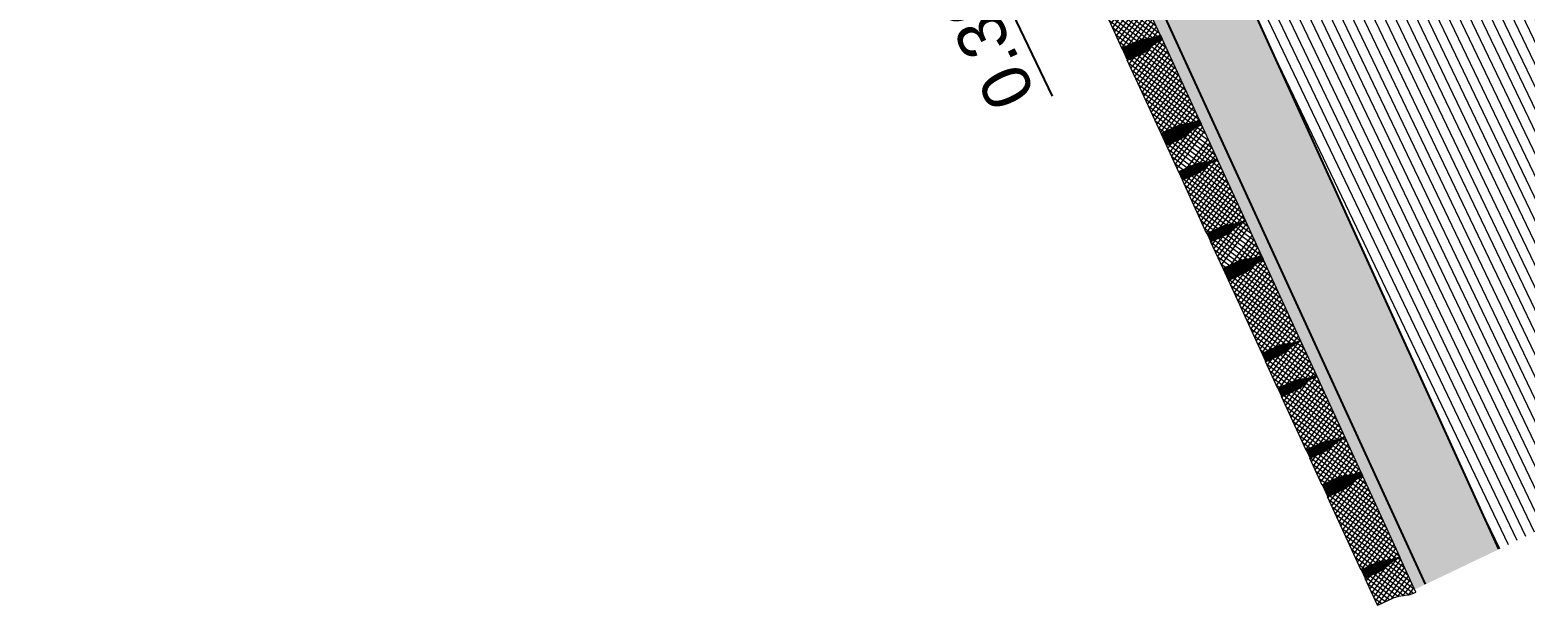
# Model space of a CAD drawing. Header units: metres. Extents: x 679304 to 680626, y 2747329 to 2750056.
# Drawn here: x 679445.209 to 679448.906, y 2747412.978 to 2747414.4 of the extents above; entities that cross this region are included whole.
import ezdxf

# ---------------------------------------------------------------- set-up
doc = ezdxf.new("R2010")
doc.units = ezdxf.units.M
doc.layers.add('-aux', color=50, linetype='Continuous', plot=False)
doc.layers.add('00_Aux', color=5, linetype='Continuous', plot=False)
doc.layers.add('01-TX-Dimensions_1-50', color=157, linetype='Continuous')
doc.layers.add('COTAUX', color=7, linetype='Continuous')
for name, color, linetype, lineweight in [('1-CM', 7, 'Continuous', 0), ('3-TR Formigó', 252, 'Continuous', 0), ('3-TR terra compactada', 45, 'Continuous', 0)]:
    doc.layers.add(name, color=color, linetype=linetype, lineweight=lineweight)
doc.layers.add('3-TR tot_u', color=8, linetype='Continuous', lineweight=5, true_color=0x787878)
doc.layers.add('EIT_3 TR sorra', color=9, linetype='Continuous', true_color=0xd8ceb0)
doc.styles.get("Standard").update_dxf_attribs({"font": 'arial.ttf'})
doc.dimstyles.new('E50', dxfattribs={"dimscale": 0.03, "dimtxt": 4, "dimasz": 0.5, "dimexe": 0.1, "dimexo": 15, "dimgap": 1, "dimtad": 1, "dimzin": 0, "dimdsep": 46, "dimtxsty": 'Standard', "dimblk1": 'LINCOT200', "dimblk2": 'LINCOT200', "dimsah": 1, "dimcen": 0.1, "dimdle": 0.1, "dimclrt": 256, "dimadec": 0, "dimazin": 0, "dimtfac": 0.0153846153846154, "dimtofl": 0, "dimtmove": 0, "dimatfit": 3, "dimldrblk": 'LINCOT200', "dimfxl": 1, "dimtolj": 1, "dimtzin": 0, "dimarcsym": 0})
pattern_1 = [(28.36651767414167, (0.9934205608442425, 2.975720793241634), (-0.0045254235276715, 0.0083812986401391), []), (118.3665176741417, (0.9934205608442425, 2.975720793241634), (-0.0083812986401391, -0.0045254235276715), [])]
pattern_2 = [(43.53433976176403, (-26.94748565275222, -66.37466058321297), (0.0019792498297884, 0.0065885012002264), [0.0085328125, -0.0017065625, 0, -0.0017065625])]
pattern_3 = [(43.53433976176403, (-27.53606208087877, -66.36509394203313), (0.0019792498297884, 0.0065885012002264), [0.0085328125, -0.0017065625, 0, -0.0017065625])]

# ---------------------------------------------------------------- blocks, each defined once
blk = doc.blocks.new('View P1')
at = {"layer": '3-TR Formigó'}
h = blk.add_hatch(dxfattribs=at)
h.set_pattern_fill('ANSI37', color=256, scale=0.003, angle=-16.63348232585829, style=0)
h.set_pattern_definition([(28.36651767414167, (-0.7723902226425708, 3.00374402408488), (-0.0045254235276715, 0.0083812986401391), []), (118.3665176741417, (-0.7723902226425708, 3.00374402408488), (-0.0083812986401391, -0.0045254235276715), [])])
edge = h.paths.add_edge_path()
edge.add_line((0.0882851174101234, 3.42730268347077), (0.0884135952219367, 3.435497458325698))
edge.add_arc((0.0400019884109497, 3.43625645362772), 0.0484175560971188, 359.1017922639141, 375.100811390303)
edge.add_line((0.0867476346902549, 3.448870107298716), (0.0811268407851458, 3.469700513174757))
edge.add_arc((0.1362981679849327, 3.484587717335671), 0.0571445902447383, 179.1017916799164, 195.1008108061989, ccw=False)
edge.add_line((0.0791605999693275, 3.485483518568798), (0.0798052800819278, 3.526603739475831))
edge.add_line((0.0798052796162665, 3.526603739475831), (0.0790081704035401, 3.526616237359121))
edge.add_line((0.0790081704035401, 3.526616237824782), (0.0790214040316641, 3.527460210723802))
edge.add_line((0.0790214044973254, 3.527460210723802), (0.0057326145470142, 3.528609227156266))
edge.add_line((0.005732614081353, 3.528609227156266), (0.0057193855755031, 3.527765252627432))
edge.add_line((0.0057193855755031, 3.527765252860262), (0.0049222772940993, 3.527777753770351))
edge.add_line((0.0049222772940993, 3.52777775353752), (0.004277597181499, 3.486657529603689))
edge.add_arc((-0.0528599703684449, 3.487553330836817), 0.0571445902741156, 343.1027731326674, 359.10179225894984, ccw=False)
edge.add_line((0.0018175528384745, 3.470943919150158), (-0.0044534727931023, 3.450299949618056))
edge.add_arc((0.0418737870641053, 3.436227108584716), 0.0484175561068821, 163.1027808526126, 179.1017999790015)
edge.add_line((-0.0065378211438656, 3.43698609736748), (-0.0066662980243564, 3.428791326237842))
edge.add_line((-0.0066662980243564, 3.428791326237842), (0.0882851169444621, 3.42730268347077))
h = blk.add_hatch(dxfattribs=at)
h.set_pattern_fill('ANSI37', color=256, scale=0.003, angle=-16.63348232585829, style=0)
h.set_pattern_definition(pattern_1)
edge = h.paths.add_edge_path()
edge.add_line((0.0882851202040911, 3.427302686264738), (0.0884135952219367, 3.435497457627207))
edge.add_arc((0.1368252043612301, 3.434738465817645), 0.048417558277355, 163.1027772467987, 179.1017963731876, ccw=False)
edge.add_line((0.0904979459010065, 3.448811310110613), (0.0967689738608897, 3.469455277314409))
edge.add_arc((0.0420914446003735, 3.486064681084826), 0.0571445914596358, 343.1027818083486, 359.1018009346309)
edge.add_line((0.0992290144786239, 3.485168888932093), (0.0998736950568855, 3.526289109839126))
edge.add_line((0.0998736969195307, 3.526289109373465), (0.1006708047352731, 3.526276612887158))
edge.add_line((0.100670802872628, 3.526276612887158), (0.1006840346381068, 3.52712058648467))
edge.add_line((0.1006840346381068, 3.527120586717501), (0.3002309612929821, 3.523992103058844))
edge.add_line((0.3002309612929821, 3.523992103058844), (0.300217729061842, 3.523148128762841))
edge.add_line((0.300217729061842, 3.523148128995671), (0.3010148359462619, 3.523135635303333))
edge.add_line((0.3010148359462619, 3.523135634837672), (0.3003701576963067, 3.482015411136671))
edge.add_arc((0.3575077233836055, 3.481119606876745), 0.0571445873407398, 179.101788661747, 195.1008077880294)
edge.add_line((0.302336398512125, 3.466232406208291), (0.3079571914859116, 3.445401995675638))
edge.add_arc((0.2612115475349128, 3.432788341073319), 0.0484175538136112, -0.8982054042938898, 15.100813722095097, ccw=False)
edge.add_line((0.3096231515519321, 3.432029347633942), (0.3094946746714413, 3.423834576737135))
edge.add_line((0.3094946746714413, 3.423834576504305), (0.0882851202040911, 3.427302686264738))
h = blk.add_hatch(dxfattribs=at)
h.set_pattern_fill('ANSI37', color=256, scale=0.003, angle=-16.63348232585829, style=0)
h.set_pattern_definition(pattern_1)
edge = h.paths.add_edge_path()
edge.add_line((0.3194934464991093, 3.423677827464416), (0.3196219243109226, 3.431872599525377))
edge.add_arc((0.3680335353128612, 3.431113604223355), 0.0484175604478279, 163.1027736409855, 179.1017927673745, ccw=False)
edge.add_line((0.3217062726616859, 3.445186451775953), (0.3279772978276014, 3.465830418746918))
edge.add_arc((0.2732997750863433, 3.482439826708287), 0.0571445881036426, 343.1027761878064, 359.1017953140889)
edge.add_line((0.3304373421706259, 3.481544029200449), (0.3310820232145488, 3.522664250573143))
edge.add_line((0.3310820236802101, 3.522664251038804), (0.3318791314959526, 3.522651755716651))
edge.add_line((0.33187913056463, 3.522651755018159), (0.3318923618644476, 3.523495726753026))
edge.add_line((0.3318923613987863, 3.523495726753026), (0.4051811485551298, 3.522346709156408))
edge.add_line((0.4051811485551298, 3.522346709156408), (0.4051679177209735, 3.521502736024558))
edge.add_line((0.4051679177209735, 3.521502736257389), (0.4059650246053934, 3.52149024256505))
edge.add_line((0.4059650246053934, 3.521490242099389), (0.4053203440271318, 3.480370019329711))
edge.add_arc((0.4624579162336886, 3.479474221123382), 0.0571445931487369, 179.1017946980854, 195.1008138243679)
edge.add_line((0.4072865867055953, 3.464587013470008), (0.4129073796793819, 3.443756602937355))
edge.add_arc((0.3661617347970605, 3.431142951129004), 0.0484175533999505, -0.8982093336089747, 15.100809792780012, ccw=False)
edge.add_line((0.4145733388140798, 3.430383954197168), (0.414444861933589, 3.422189183533191))
edge.add_line((0.414444861933589, 3.422189183300361), (0.3194934446364641, 3.423677826533094))
h = blk.add_hatch(dxfattribs=at)
h.set_pattern_fill('ANSI37', color=256, scale=0.003, angle=-16.63348232585829, style=0)
h.set_pattern_definition(pattern_1)
edge = h.paths.add_edge_path()
edge.add_line((0.4144448614679277, 3.422189192147925), (0.4145733402110637, 3.430383963510394))
edge.add_arc((0.4629849493503571, 3.429624973097816), 0.0484175580185813, 163.1027792028178, 179.1017983292067, ccw=False)
edge.add_line((0.4166576890274883, 3.443697816226631), (0.422928714659065, 3.464341782964766))
edge.add_arc((0.3682511877268553, 3.480951189761981), 0.0571445919771829, 343.1027784937511, 359.1017976200336)
edge.add_line((0.425388758070767, 3.480055393883958), (0.4260334395803512, 3.52117561479099))
edge.add_line((0.4260334391146899, 3.521175615023821), (0.4268305464647711, 3.521163118304684))
edge.add_line((0.4268305464647711, 3.521163118304684), (0.4268437772989273, 3.522007090505212))
edge.add_line((0.4268437772989273, 3.522007090272381), (0.5726517303846776, 3.519721124321222))
edge.add_line((0.5726517303846776, 3.519721124554052), (0.5726384976878763, 3.518877149093896))
edge.add_line((0.5726384976878763, 3.518877149326726), (0.5734356064349413, 3.518864657962694))
edge.add_line((0.5734356069006026, 3.518864658428356), (0.5727909258566797, 3.477744434261694))
edge.add_arc((0.6299284929409624, 3.476848632330074), 0.0571445894146256, 179.1017917836051, 195.1008109098875)
edge.add_line((0.574757169932127, 3.461961428401991), (0.5803779629059136, 3.441131017403677))
edge.add_arc((0.5336323147639633, 3.42851736373268), 0.0484175544368935, -0.8982074913295719, 15.100811635059301, ccw=False)
edge.add_line((0.5820439197123051, 3.427758368430659), (0.5819154432974756, 3.419563599396497))
edge.add_line((0.5819154432974756, 3.419563599629327), (0.4144448614679277, 3.422189192380756))
h = blk.add_hatch(dxfattribs=at)
h.set_pattern_fill('ANSI37', color=256, scale=0.003, angle=-16.63348232585829, style=0)
h.set_pattern_definition(pattern_1)
edge = h.paths.add_edge_path()
edge.add_line((0.5819154432974756, 3.419563599629327), (0.5820439187809825, 3.427758370293304))
edge.add_arc((0.6304555335082114, 3.426999375456944), 0.0484175637536792, 163.1027742534346, 179.1017933798235, ccw=False)
edge.add_line((0.584128268994391, 3.441072223940864), (0.5903992955572904, 3.461716191610321))
edge.add_arc((0.5357217751443386, 3.478325599571689), 0.057144586450717, 343.1027759283481, 359.1017950546306)
edge.add_line((0.5928593389689923, 3.47742980136536), (0.5935040204785765, 3.51855002134107))
edge.add_line((0.5935040204785765, 3.51855002134107), (0.5943011264316738, 3.518537526484578))
edge.add_line((0.5943011273629965, 3.518537526717409), (0.5943143586628139, 3.519381498219445))
edge.add_line((0.5943143577314914, 3.519381497986614), (0.6676031458191574, 3.518232482019811))
edge.add_line((0.6676031458191574, 3.518232482252642), (0.6675899149850011, 3.517388506792485))
edge.add_line((0.6675899149850011, 3.517388506559655), (0.6683870223350823, 3.517376014962792))
edge.add_line((0.6683870223350823, 3.517376014962792), (0.6677423408254981, 3.476255790330469))
edge.add_arc((0.7248799069784582, 3.475359989097341), 0.0571445877544003, 179.1017919909826, 195.1008111172651)
edge.add_line((0.6697085821069777, 3.460472785169258), (0.6753293760120869, 3.439642374636605))
edge.add_arc((0.628583733458072, 3.4270287216641), 0.0484175519465555, -0.8982071241949825, 15.10081200219389, ccw=False)
edge.add_line((0.6769953360781074, 3.426269727293401), (0.676866858266294, 3.418074956163763))
edge.add_line((0.676866858266294, 3.418074955698102), (0.5819154432974756, 3.419563599396497))
h = blk.add_hatch(dxfattribs=at)
h.set_pattern_fill('ANSI37', color=256, scale=0.003, angle=-16.63348232585829, style=0)
h.set_pattern_definition(pattern_1)
edge = h.paths.add_edge_path()
edge.add_line((0.676861551590264, 3.417736045317724), (0.6769900270737708, 3.425930816913023))
edge.add_arc((0.7254016352817417, 3.425171823473647), 0.0484175585361287, 163.1027752907801, 179.101794417169, ccw=False)
edge.add_line((0.6790743754245341, 3.43924466962926), (0.6853454024530948, 3.459888636367395))
edge.add_arc((0.6306678745895625, 3.476498041301965), 0.0571445917184092, 343.10278015105, 359.1017992773324)
edge.add_line((0.6878054444678128, 3.475602247519418), (0.6884501245804131, 3.516722468426451))
edge.add_line((0.6884501245804131, 3.516722467960789), (0.6892472323961556, 3.516709971707314))
edge.add_line((0.6892472323961556, 3.516709971940144), (0.6892604641616344, 3.517553945071995))
edge.add_line((0.6892604655586183, 3.517553945304825), (0.8888073917478322, 3.51442546211183))
edge.add_line((0.8888073903508484, 3.514425461879), (0.8887941585853695, 3.513581487350165))
edge.add_line((0.8887941585853695, 3.513581487582996), (0.8895912659354507, 3.513568993657827))
edge.add_line((0.8895912659354507, 3.513568993424996), (0.888946586754173, 3.472448770888149))
edge.add_arc((0.9460841566324234, 3.47155296918936), 0.0571445910748509, 179.1017915762276, 195.1008107025101)
edge.add_line((0.8909128289669752, 3.456665765261277), (0.896533622406423, 3.435835355194285))
edge.add_arc((0.849787977989763, 3.42322170571424), 0.0484175531931203, -0.8982112982658919, 15.100807828122981, ccw=False)
edge.add_line((0.8981995806097984, 3.422462706686928), (0.8980711041949689, 3.414267936022952))
edge.add_line((0.8980711041949689, 3.414267935790121), (0.6768615497276187, 3.417736045084893))
h = blk.add_hatch(dxfattribs=at)
h.set_pattern_fill('ANSI37', color=256, scale=0.003, angle=-16.63348232585829, style=0)
h.set_pattern_definition(pattern_1)
edge = h.paths.add_edge_path()
edge.add_line((0.9080698750913143, 3.414111185120418), (0.908198351971805, 3.42230595764704))
edge.add_arc((0.9566099643707275, 3.421546961413696), 0.0484175615330646, 163.1027718380789, 179.1017909644678, ccw=False)
edge.add_line((0.9102827035821974, 3.4356198112946), (0.9165537292137742, 3.456263777799904))
edge.add_arc((0.8618762050755321, 3.472873184131458), 0.0571445878448689, 343.1027778451054, 359.101796971388)
edge.add_line((0.9190137712284921, 3.471977387787774), (0.919658452272415, 3.513097609626129))
edge.add_line((0.9196584532037377, 3.513097609858959), (0.9204555600881577, 3.513085114769637))
edge.add_line((0.920455559156835, 3.513085114536806), (0.9204687909223139, 3.51392908510752))
edge.add_line((0.9204687909223139, 3.51392908510752), (0.9937575785443186, 3.512780068442225))
edge.add_line((0.9937575785443186, 3.512780068209394), (0.9937443463131785, 3.511936095077544))
edge.add_line((0.9937443463131785, 3.511936095776036), (0.9945414545945823, 3.511923602083697))
edge.add_line((0.9945414559915661, 3.511923601618036), (0.9938967758789659, 3.470803378848358))
edge.add_arc((1.051034345291554, 3.469907576916739), 0.0571445927350762, 179.1017913688501, 195.1008104951326)
edge.add_line((0.995863016694784, 3.455020372522994), (1.001483810134232, 3.434189961990341))
edge.add_arc((0.9547381647862493, 3.421576309716328), 0.0484175550601758, -0.8982095783651971, 15.100809548023676, ccw=False)
edge.add_line((1.003149770200252, 3.420817312551662), (1.003021292388439, 3.412622542353346))
edge.add_line((1.003021291457116, 3.412622543284669), (0.9080698755569756, 3.41411118581891))
h = blk.add_hatch(dxfattribs=at)
h.set_pattern_fill('ANSI37', color=256, scale=0.003, angle=-16.63348232585829, style=0)
h.set_pattern_definition(pattern_1)
edge = h.paths.add_edge_path()
edge.add_line((1.003021293785423, 3.412622551666572), (1.003149771597236, 3.42081732279621))
edge.add_arc((1.051561378408223, 3.420058328891173), 0.0484175585361287, 163.1027752907801, 179.101794417169, ccw=False)
edge.add_line((1.005234120413661, 3.434131175046786), (1.011505145579576, 3.454775142483413))
edge.add_arc((0.956827619113028, 3.471384548814967), 0.0571445911507201, 343.102778364022, 359.1017974903044)
edge.add_line((1.013965187128633, 3.470488753169775), (1.014609868638217, 3.511608974076807))
edge.add_line((1.014609868638217, 3.511608974076807), (1.015406975988298, 3.511596477590501))
edge.add_line((1.015406975988298, 3.511596477590501), (1.015420207288116, 3.512440449558198))
edge.add_line((1.015420208219438, 3.512440449791029), (1.161228161305189, 3.510154483141377))
edge.add_line((1.161228162236511, 3.510154483141377), (1.161214929074048, 3.509310508845373))
edge.add_line((1.161214927211403, 3.509310508612543), (1.162012035492807, 3.509298016317188))
edge.add_line((1.162012037355452, 3.509298016084358), (1.161367356777191, 3.468177791917696))
edge.add_arc((1.218504920601844, 3.46728199115023), 0.0571445877544003, 179.1017919909826, 195.1008111172651)
edge.add_line((1.163333596196025, 3.452394787222146), (1.168954389169812, 3.431564376689493))
edge.add_arc((1.122208742424845, 3.418950721388682), 0.0484175571340617, -0.8982058938066757, 15.100813232582311, ccw=False)
edge.add_line((1.170620351098477, 3.418191727483645), (1.170491874217987, 3.409996958216652))
edge.add_line((1.170491876080632, 3.409996958216652), (1.003021294716745, 3.412622551200911))
h = blk.add_hatch(dxfattribs=at)
h.set_pattern_fill('ANSI37', color=256, scale=0.003, angle=-16.63348232585829, style=0)
h.set_pattern_definition(pattern_1)
edge = h.paths.add_edge_path()
edge.add_line((1.170491876080632, 3.409996958216652), (1.170620351564139, 3.41819172934629))
edge.add_arc((1.2190319634974, 3.417432729853317), 0.0484175645300006, 163.1027683853786, 179.1017875117675, ccw=False)
edge.add_line((1.172704700846225, 3.431505583925172), (1.178975726943463, 3.452149551128968))
edge.add_arc((1.124298203736543, 3.468758954899385), 0.0571445867596325, 343.1027793726753, 359.1017984989577)
edge.add_line((1.181435768492519, 3.467863160418346), (1.182080450467765, 3.508983380626887))
edge.add_line((1.182080450467765, 3.508983380394056), (1.182877556886523, 3.508970885071903))
edge.add_line((1.182877556886523, 3.508970884839072), (1.182890787255018, 3.509814856806769))
edge.add_line((1.182890787255018, 3.5098148570396), (1.256179575808346, 3.508665840607136))
edge.add_line((1.256179578602313, 3.508665840839967), (1.256166346836835, 3.507821866078302))
edge.add_line((1.256166345439851, 3.50782186561264), (1.256963453721255, 3.507809373317286))
edge.add_line((1.256963453721255, 3.507809373782947), (1.25631877221167, 3.466689149383455))
edge.add_arc((1.313456336967647, 3.465793350012972), 0.0571445871311181, 179.1017937592894, 195.1008128855719)
edge.add_line((1.25828501349315, 3.450906144455075), (1.263905805535614, 3.43007573345676))
edge.add_arc((1.217160164844244, 3.417462073964998), 0.0484175511136521, -0.8981990208087041, 15.100820105580226, ccw=False)
edge.add_line((1.26557176746428, 3.416703085647895), (1.265443289186805, 3.408508314983919))
edge.add_line((1.26544329104945, 3.408508314983919), (1.17049187561497, 3.40999695775099))
h = blk.add_hatch(dxfattribs=at)
h.set_pattern_fill('ANSI37', color=256, scale=0.003, angle=-16.63348232585829, style=0)
h.set_pattern_definition(pattern_1)
edge = h.paths.add_edge_path()
edge.add_line((1.275442061014473, 3.408351554768159), (1.275570536963641, 3.416546327061951))
edge.add_arc((1.323982142377644, 3.415787331061437), 0.0484175546625884, 163.1027725691996, 179.1017916955885, ccw=False)
edge.add_line((1.277654887642711, 3.429860178614035), (1.283925913274288, 3.450504146050661))
edge.add_arc((1.229248386342078, 3.467113557970151), 0.057144592753504, 343.102773521855, 359.1017926481374)
edge.add_line((1.286385957151651, 3.466217757435515), (1.287030637264251, 3.507337978342548))
edge.add_line((1.287030637729912, 3.507337977876886), (1.287827745079994, 3.507325480924919))
edge.add_line((1.287827744614332, 3.507325481157749), (1.287840975448489, 3.508169453591108))
edge.add_line((1.287840978708118, 3.508169453823938), (1.487387906294316, 3.505040970863774))
edge.add_line((1.487387903034687, 3.505040970863774), (1.487374670803546, 3.504196997499093))
edge.add_line((1.487374670803546, 3.504196997033432), (1.488171778619289, 3.504184503341093))
edge.add_line((1.488171779550611, 3.504184503806754), (1.487527098506689, 3.463064280571416))
edge.add_arc((1.544664667919278, 3.462168480502441), 0.057144592111794, 179.1017931371568, 195.1008122634392)
edge.add_line((1.489493341650813, 3.447281274246051), (1.495114134158939, 3.426450863480567))
edge.add_arc((1.448368487879633, 3.413837208645418), 0.0484175538136113, -0.8982054042938898, 15.100813722095097, ccw=False)
edge.add_line((1.496780094224959, 3.413078215206041), (1.49665161781013, 3.404883445007726))
edge.add_line((1.496651615947484, 3.404883445007726), (1.275442061014473, 3.40835155500099))
h = blk.add_hatch(dxfattribs=at)
h.set_pattern_fill('ANSI37', color=256, scale=0.003, angle=-16.63348232585829, style=0)
h.set_pattern_definition(pattern_1)
edge = h.paths.add_edge_path()
edge.add_line((1.654194297268986, 3.402413498144596), (1.654322773683816, 3.410608270671218))
edge.add_arc((1.605911173392087, 3.411367262946441), 0.048417550699991, 359.1017970498766, 375.1008161762655)
edge.add_line((1.652656812686473, 3.423980918480083), (1.647036019712686, 3.444811326218768))
edge.add_arc((1.702207350637763, 3.459698529215529), 0.0571445925282459, 179.1017897042323, 195.1008088305147, ccw=False)
edge.add_line((1.645069778896868, 3.460594332078471), (1.645714460406452, 3.501714552054181))
edge.add_line((1.645714461803436, 3.501714552985504), (1.644917352590709, 3.501727050868794))
edge.add_line((1.644917351659387, 3.501727050170302), (1.644930583424866, 3.502571023534983))
edge.add_line((1.644930583424866, 3.502571023767814), (1.519120172131806, 3.504543472779914))
edge.add_line((1.519120171666145, 3.504543472547084), (1.519106941763311, 3.503699497785419))
edge.add_line((1.519106943160295, 3.503699498018249), (1.518309834878891, 3.50371199962683))
edge.add_line((1.518309835810214, 3.50371199962683), (1.517665156628936, 3.46259177592583))
edge.add_arc((1.460527590010315, 3.463487579254433), 0.0571445880535011, 343.1027710861808, 359.1017902124632, ccw=False)
edge.add_line((1.515205109957605, 3.446878165705129), (1.508934084326028, 3.426234195707365))
edge.add_arc((1.555261341389268, 3.412161348154768), 0.0484175571419767, 163.1027730285364, 179.1017921549254)
edge.add_line((1.506849735509604, 3.412920344155281), (1.506721258629113, 3.404725572559982))
edge.add_line((1.506721259560436, 3.40472557186149), (1.654194300062954, 3.402413497911766))
at = {"layer": '3-TR terra compactada'}
h = blk.add_hatch(dxfattribs=at)
h.set_pattern_fill('LINE', color=256, scale=0.0075, angle=-115.5575462493455, style=0)
h.set_pattern_definition([(3.663787885e-05, (-26.97329562623054, -17.13623808929696), (-1.52269416e-08, 0.0238124999999951), [])])
h.paths.add_polyline_path([(34.41064929263666, 6.984919e-10), (34.41064929263666, 7.090219076024368), (29.92329468252137, 7.011460061883553), (29.92329468298704, 6.260207292158156), (27.12664042413235, 6.260207292158156), (27.12664042413235, 5.60941800288856), (21.65944042569027, 5.60941800312139), (21.65944042569027, 4.958628713386133), (16.19224042538553, 4.958628713851794), (16.19224042538553, 4.386846190784126), (10.06946854665875, 4.386846198001876), (10.06946854665875, 4.736846192041411), (10.72050920827314, 4.736846190877258), (10.72050921013579, 5.583192354766651), (10.46590279601514, 5.58319235430099), (3.171591598540544, 3.266520275967195), (3.171591598540544, 2.633998685283586), (2.220548637211322, 2.633998685050755), (2.220548637211322, 3.232379126129671), (2.219900731928646, 3.162678002379834), (1.845596873201429, 3.162678002147004), (-1.3969839e-09, 3.198383478680625), (0, 0)])
at = {"layer": '3-TR tot_u'}
h = blk.add_hatch(dxfattribs=at)
h.set_pattern_fill('AR-CONC', color=256, scale=0.00025, angle=89.80773971936927)
h.set_pattern_definition([(158.0837823295901, (-45.38668164005502, 34.98162465752102), (-0.0103499279355471, 0.0445332543813214), [0.0047625, -0.0523874999999999]), (103.0837823295901, (-45.38668164005502, 34.98162465752102), (-0.0426698782488994, -0.0232019944051371), [0.00381, -0.0419101460424998]), (208.5352270295901, (-45.38754413323476, 34.98533574980684), (-0.0530198042963344, 0.0213312604663082), [0.0040475022, -0.0445225611499999]), (154.2679823295902, (-45.39875430706888, 34.97768248454668), (-0.0110448357776919, 0.0676847422759097), [0.00714375, -0.0785812499999998]), (204.71933993959, (-45.39967471407726, 34.98332287254743), (-0.0772240414564354, 0.0372185846859024), [0.006071255785, -0.0667839020399998]), (99.26793349959011, (-45.39875430706888, 34.97768248454668), (-0.0772240414545843, 0.0372185846900505), [0.0057149917675, -0.0628649329799997]), (129.0837823295902, (-45.39770722668618, 34.98470435966738), (0.0125378609920434, 0.0439672655705789), [0.0047625, -0.0523875]), (74.08378232959026, (-45.39770722668618, 34.98470435966738), (-0.0485683886498669, 0.000393982506569), [0.00381, -0.0419099999999998]), (179.5352273295902, (-45.39666240522637, 34.98836829862558), (-0.0360305278575176, 0.0443612479230329), [0.0040475022, -0.0445224843999999]), (145.5837823295901, (-45.38668164005502, 34.98162465752102), (-0.0203342630487963, -0.0058276174863624), [0, -0.0414019999999999, 0, -0.0425449999999999, 0, -0.0420687499999999]), (115.5837823295902, (-45.38668164005502, 34.98162465752102), (-0.0289933335061357, 0.0081055562120676), [0, -0.0242569999999999, 0, -0.0404494999999999, 0, -0.0160337499999999]), (75.58378232959025, (-45.38228611834347, 34.9681636353489), (-0.0091606388699658, 0.0326677891176319), [0, -0.0158749999999999, 0, -0.0495299999999998, 0, -0.0657224999999996]), (65.58378232959025, (-45.38031503139063, 34.9621273027733), (-0.0175377261548756, 0.0332298918571682), [0, -0.0206375, 0, -0.0328929999999999, 0, -0.0466724999999999])])
h.paths.add_polyline_path([(0.0002197958528996, 3.398924682522192), (0.0002197953872383, 3.198379226261749), (1.845596873201429, 3.162678002147004), (1.854093889240175, 3.369503892725333)])
at = {"layer": 'EIT_3 TR sorra'}
h = blk.add_hatch(dxfattribs=at)
h.set_pattern_fill('ANSI36', color=256, scale=0.001075, angle=-1.465660238235872, style=0, double=1)
h.set_pattern_definition(pattern_3)
edge = h.paths.add_edge_path()
edge.add_line((0.0882850643247366, 3.427299208706244), (0.0884135416708887, 3.435493979370221))
edge.add_arc((0.1368251480162144, 3.434734985698014), 0.0484175568840357, 163.102774984694, 179.101794110806, ccw=False)
edge.add_line((0.090497890021652, 3.44880783255212), (0.0967689151875675, 3.469451803015545))
edge.add_arc((0.0420913905836642, 3.486061206785961), 0.0571445884127851, 343.1027796321655, 359.1017987583839)
edge.add_line((0.0992289572022855, 3.485165412770584), (0.0998736927285791, 3.526289110770449))
edge.add_line((0.0998736927285791, 3.526289110770449), (0.0798052796162665, 3.526603739941492))
edge.add_line((0.0798052796162665, 3.526603739475831), (0.0791605459526181, 3.485480042407289))
edge.add_arc((0.1362981172278523, 3.48458424094133), 0.0571445927349753, 179.1017913688361, 195.1008104951469)
edge.add_line((0.0811267872340977, 3.469697036547586), (0.0867475811392069, 3.448866628343239))
edge.add_arc((0.0400019446387887, 3.436252975603565), 0.0484175469664092, -0.8982063898376964, 15.100812736375076, ccw=False)
edge.add_line((0.0884135412052274, 3.435493981232866), (0.088285063393414, 3.427299208240583))
h = blk.add_hatch(dxfattribs=at)
h.set_pattern_fill('ANSI36', color=256, scale=0.001075, angle=-1.465660238235872, style=0, double=1)
h.set_pattern_definition(pattern_3)
edge = h.paths.add_edge_path()
edge.add_line((0.3094946192577481, 3.423831100342795), (0.3194933892227709, 3.423674339195713))
edge.add_line((0.3194933901540935, 3.423674339195713), (0.3196218670345843, 3.431869111955165))
edge.add_arc((0.368033470120281, 3.431110115488991), 0.04841755135757, 163.1027719568888, 179.1017910830008, ccw=False)
edge.add_line((0.3217062163166702, 3.445182962343096), (0.3279772396199405, 3.465826933272182))
edge.add_arc((0.273299721069634, 3.482436342164874), 0.0571445842303293, 343.1027738818939, 359.1017930081123)
edge.add_line((0.3304372834973037, 3.481540542095899), (0.3310820190235972, 3.522664251271635))
edge.add_line((0.3310820204205811, 3.522664251038804), (0.3010148364119232, 3.52313564135693))
edge.add_line((0.3010148350149393, 3.52313564158976), (0.3003701018169522, 3.482011932879686))
edge.add_arc((0.3575076749548316, 3.481116132112219), 0.0571445919048626, 179.1017914725248, 195.1008105988357)
edge.add_line((0.3023363430984318, 3.466228926787152), (0.307957137003541, 3.445398518582805))
edge.add_arc((0.2612114967778325, 3.432784869568422), 0.0484175490430866, -0.8982106862872001, 15.100808439925572, ccw=False)
edge.add_line((0.3096230966039002, 3.432025871472433), (0.3094946197234094, 3.423831100342795))
edge.add_line((0.3094946192577481, 3.423831100342795), (0.3194933892227709, 3.423674339195713))
h = blk.add_hatch(dxfattribs=at)
h.set_pattern_fill('ANSI36', color=256, scale=0.001075, angle=-1.465660238235872, style=0, double=1)
h.set_pattern_definition(pattern_3)
edge = h.paths.add_edge_path()
edge.add_line((0.4144448055885733, 3.42218569596298), (0.414573282469064, 3.430380467092618))
edge.add_arc((0.4629848864860833, 3.429621472256258), 0.0484175535781846, 163.102774372245, 179.101793498357, ccw=False)
edge.add_line((0.4166576322168112, 3.443694318411871), (0.4229286569170654, 3.464338288642466))
edge.add_arc((0.3682511304505169, 3.480947696836665), 0.0571445914097207, 343.1027767067555, 359.1017958329739)
edge.add_line((0.4253887003287673, 3.480051899328827), (0.4260334339924157, 3.521175615489482))
edge.add_line((0.426033434458077, 3.521175615955144), (0.4059650227427483, 3.521490246988832))
edge.add_line((0.405965022277087, 3.521490246756002), (0.4053202881477774, 3.480366530129685))
edge.add_arc((0.4624578608199954, 3.47947072959505), 0.0571445946020309, 179.101792826076, 195.1008119523868)
edge.add_line((0.4072865298949182, 3.464583522872999), (0.4129073224030435, 3.44375311397016))
edge.add_arc((0.3661616900935769, 3.431139454245567), 0.0484175438499984, -0.8981959546582061, 15.10082317155468, ccw=False)
edge.add_line((0.414573285728693, 3.430380469420924), (0.4144448074512184, 3.422185695031657))
h = blk.add_hatch(dxfattribs=at)
h.set_pattern_fill('ANSI36', color=256, scale=0.001075, angle=-1.465660238235872, style=0, double=1)
h.set_pattern_definition(pattern_3)
edge = h.paths.add_edge_path()
edge.add_line((0.5819153850898147, 3.419560101581737), (0.5820438638329506, 3.427754872711375))
edge.add_arc((0.6304554711095989, 3.426995873451232), 0.0484175560074316, 163.1027688104125, 179.1017879365245, ccw=False)
edge.add_line((0.584128215443343, 3.44106872449629), (0.5903992392122746, 3.461712696123868))
edge.add_arc((0.5357217150740325, 3.478322098730131), 0.0571445873275486, 343.1027811597354, 359.1018002859539)
edge.add_line((0.5928592812269926, 3.477426306111738), (0.5935040167532862, 3.518550022738054))
edge.add_line((0.5935040167532862, 3.518550022738054), (0.5734356045722963, 3.51886465284042))
edge.add_line((0.5734356041066349, 3.51886465284042), (0.572790869511664, 3.477740935748443))
edge.add_arc((0.6299284365959466, 3.476845139404758), 0.0571445883747905, 179.1017969848222, 195.100816111133)
edge.add_line((0.5747571121901274, 3.461957930587232), (0.5803779046982527, 3.441127521917223))
edge.add_arc((0.533632265869528, 3.428513862425461), 0.0484175502840689, -0.8981988983422866, 15.1008202278706, ccw=False)
edge.add_line((0.5820438670925796, 3.42775487457402), (0.5819153869524599, 3.419560099951922))
h = blk.add_hatch(dxfattribs=at)
h.set_pattern_fill('ANSI36', color=256, scale=0.001075, angle=-1.465660238235872, style=0, double=1)
h.set_pattern_definition(pattern_2)
edge = h.paths.add_edge_path()
edge.add_line((0.6768614924512804, 3.417732568224892), (0.6769899697974325, 3.425927338888868))
edge.add_arc((0.7254015766084195, 3.425168346846476), 0.0484175549723365, 163.1027766344882, 179.1017957606002, ccw=False)
edge.add_line((0.6790743204765022, 3.439241190208122), (0.6853453451767564, 3.459885160671547))
edge.add_arc((0.6306678191758693, 3.476494569564238), 0.0571445905832578, 343.1027765770263, 359.1017957032447)
edge.add_line((0.6878053871914745, 3.47559877182357), (0.6884501222521067, 3.516722469357773))
edge.add_line((0.6884501222521067, 3.516722469357773), (0.6683817096054554, 3.517037098994478))
edge.add_line((0.6683817096054554, 3.517037098994478), (0.6677369750104845, 3.475913401227444))
edge.add_arc((0.7248745453543961, 3.475017604185268), 0.0571445906582981, 179.1017950091377, 195.1008141354487)
edge.add_line((0.6697032186202705, 3.460130396066233), (0.6753240120597184, 3.439299987629055))
edge.add_arc((0.6285783741623164, 3.426686334656551), 0.0484175461362966, -0.8982062674594999, 15.100812858753272, ccw=False)
edge.add_line((0.676989970728755, 3.425927340751513), (0.6768614929169418, 3.41773256775923))
h = blk.add_hatch(dxfattribs=at)
h.set_pattern_fill('ANSI36', color=256, scale=0.001075, angle=-1.465660238235872, style=0, double=1)
h.set_pattern_definition(pattern_2)
edge = h.paths.add_edge_path()
edge.add_line((0.8980710497125983, 3.414264460327103), (0.9080698196776211, 3.414107699180021))
edge.add_line((0.9080698201432824, 3.414107698248699), (0.9081982974894344, 3.422302470309659))
edge.add_arc((0.9566099005751311, 3.421543477801606), 0.0484175533194109, 163.1027763282638, 179.1017954543757, ccw=False)
edge.add_line((0.9102826458401978, 3.435616321396082), (0.9165536700747907, 3.456260291626676))
edge.add_arc((0.8618761487305164, 3.472869699122384), 0.0571445864509439, 343.1027759283804, 359.1017950545989)
edge.add_line((0.9190137134864926, 3.471973901381716), (0.9196584485471248, 3.51309761009179))
edge.add_line((0.9196584485471248, 3.51309761009179), (0.8895912654697895, 3.513569000409916))
edge.add_line((0.889591266401112, 3.513568999944254), (0.8889465322718024, 3.47244529146701))
edge.add_arc((0.9460840998217463, 3.471549490233883), 0.0571445902446374, 179.1017916799024, 195.1008108062132)
edge.add_line((0.8909127740189433, 3.4566622863058), (0.8965335679240524, 3.435831877635791))
edge.add_arc((0.8497879258356988, 3.423218226293101), 0.0484175500800294, -0.8982088440081952, 15.100810282204577, ccw=False)
edge.add_line((0.8981995261274278, 3.422459229826927), (0.898071049246937, 3.41426445916295))
edge.add_line((0.8980710497125983, 3.414264460327103), (0.9080698196776211, 3.414107699180021))
h = blk.add_hatch(dxfattribs=at)
h.set_pattern_fill('ANSI36', color=256, scale=0.001075, angle=-1.465660238235872, style=0, double=1)
h.set_pattern_definition(pattern_2)
edge = h.paths.add_edge_path()
edge.add_line((1.003021235577762, 3.412619054550305), (1.003149711992591, 3.420813825447112))
edge.add_arc((1.051561318337917, 3.420054831774905), 0.0484175544046474, 163.1027745253573, 179.1017936514693, ccw=False)
edge.add_line((1.005234061740338, 3.434127677464857), (1.011505086906254, 3.454771647695451))
edge.add_arc((0.9568275636993347, 3.471381057752296), 0.0571445916684944, 343.1027750494566, 359.1017941756751)
edge.add_line((1.013965132646262, 3.470485259080305), (1.014609865844249, 3.51160897524096))
edge.add_line((1.014609863981604, 3.511608974542468), (0.9945414518006145, 3.511923605576157))
edge.add_line((0.9945414531975983, 3.511923605343326), (0.99389671953395, 3.470799887785688))
edge.add_arc((1.0510342894122, 3.469904087716713), 0.0571445929418056, 179.1017930334535, 195.1008121597644)
edge.add_line((0.9958629608154296, 3.455016881925985), (1.001483753789216, 3.434186473255977))
edge.add_arc((0.9547381205484271, 3.421572818187996), 0.0484175423993941, -0.898201726252978, 15.100817399959794, ccw=False)
edge.add_line((1.003149713855236, 3.420813828008249), (1.003021236509084, 3.412619053153321))
h = blk.add_hatch(dxfattribs=at)
h.set_pattern_fill('ANSI36', color=256, scale=0.001075, angle=-1.465660238235872, style=0, double=1)
h.set_pattern_definition(pattern_2)
edge = h.paths.add_edge_path()
edge.add_line((1.170491815079003, 3.409993460634723), (1.170620293822139, 3.41818823153153))
edge.add_arc((1.219031901098787, 3.417429233668372), 0.0484175565751205, 163.1027709195435, 179.1017900456555, ccw=False)
edge.add_line((1.172704645898193, 3.431502083549275), (1.178975669667124, 3.452146054944023))
edge.add_arc((1.124298146460205, 3.468755459180101), 0.0571445867598596, 343.1027793727074, 359.1017984989258)
edge.add_line((1.18143571075052, 3.467859664699062), (1.182080445811152, 3.50898338179104))
edge.add_line((1.182080445811152, 3.50898338179104), (1.162012033164501, 3.509298011660575))
edge.add_line((1.162012034561485, 3.509298011427745), (1.161367300897836, 3.468174294568598))
edge.add_arc((1.218504869844764, 3.467278498923406), 0.057144589204903, 179.1017968811333, 195.1008160074443)
edge.add_line((1.163333542179316, 3.452391289407387), (1.168954333290457, 3.431560880970209))
edge.add_arc((1.122208693996071, 3.418947220081463), 0.0484175504908994, -0.8981969336851989, 15.100822192527573, ccw=False)
edge.add_line((1.170620295684784, 3.418188233627006), (1.170491816475987, 3.409993459004908))
h = blk.add_hatch(dxfattribs=at)
h.set_pattern_fill('ANSI36', color=256, scale=0.001075, angle=-1.465660238235872, style=0, double=1)
h.set_pattern_definition(pattern_2)
edge = h.paths.add_edge_path()
edge.add_line((1.265443235170096, 3.408504816936329), (1.275442003272473, 3.408348057651892))
edge.add_line((1.275442004203796, 3.408348057186231), (1.275570482481271, 3.41654282878153))
edge.add_arc((1.323982085101306, 3.415783834876492), 0.0484175535781846, 163.102774372245, 179.101793498357, ccw=False)
edge.add_line((1.277654830832034, 3.429856679867953), (1.283925855997949, 3.4505006512627))
edge.add_arc((1.229248335584998, 3.467110058758407), 0.0571445856244811, 343.1027757986512, 359.1017949248698)
edge.add_line((1.286385900806635, 3.466214260784909), (1.287030635867267, 3.50733797927387))
edge.add_line((1.287030634470283, 3.507337979041039), (1.256963450927287, 3.507809369359165))
edge.add_line((1.256963451392948, 3.507809369359165), (1.256318717263638, 3.466685651335865))
edge.add_arc((1.313456288073211, 3.465789850102737), 0.0571445910747499, 179.1017915762136, 195.1008107025244)
edge.add_line((1.258284958079457, 3.450902645476162), (1.263905750587582, 3.430072237271815))
edge.add_arc((1.217160110827535, 3.417458584764972), 0.0484175494567471, -0.8982067569722858, 15.100812369240487, ccw=False)
edge.add_line((1.265571710653603, 3.416699590394273), (1.265443234704434, 3.408504816703498))
edge.add_line((1.265443235170096, 3.408504816936329), (1.275442003272473, 3.408348057651892))
h = blk.add_hatch(dxfattribs=at)
h.set_pattern_fill('ANSI36', color=256, scale=0.001075, angle=-1.465660238235872, style=0, double=1)
h.set_pattern_definition(pattern_2)
edge = h.paths.add_edge_path()
edge.add_line((1.496722432319074, 3.404878842877224), (1.506721202749758, 3.404722083359956))
edge.add_line((1.506721201352775, 3.404722084058448), (1.506849678233265, 3.412916855188086))
edge.add_arc((1.555261281784623, 3.412157856626436), 0.0484175532692693, 163.1027703070941, 179.1017894332062, ccw=False)
edge.add_line((1.508934028446674, 3.426230705576017), (1.515205053612589, 3.446874677203595))
edge.add_arc((1.460527531802654, 3.463484084932133), 0.0571445872774068, 343.1027760581096, 359.1017951843281)
edge.add_line((1.517665097024291, 3.462588286958634), (1.518309832550585, 3.50371199985966))
edge.add_line((1.518309832550585, 3.503712000092491), (1.488242647610604, 3.504183389944955))
edge.add_line((1.488242647610604, 3.504183389944955), (1.48759791534394, 3.463059677742421))
edge.add_arc((1.544735482893884, 3.462163874646648), 0.0571445892076944, 179.1017901189731, 195.1008092452839)
edge.add_line((1.489564156159758, 3.447276672115549), (1.495184947736561, 3.426446262281388))
edge.add_arc((1.448439307976514, 3.41383260465227), 0.0484175509073511, -0.898200985378196, 15.100818140834576, ccw=False)
edge.add_line((1.496850909199565, 3.413073614705353), (1.496722430456429, 3.404878842877224))
edge.add_line((1.496722432319074, 3.404878842877224), (1.506721202749758, 3.404722083359956))
h = blk.add_hatch(dxfattribs=at)
h.set_pattern_fill('ANSI36', color=256, scale=0.001075, angle=-1.483241872370922, style=0, double=1)
h.set_pattern_definition([(61.79280073785006, (24.46410273294896, 251.3111681272276), (-0.0001846038072521, 0.006876896057703), [0.0085328125000001, -0.0017065625, 0, -0.0017065625])])
h.paths.add_polyline_path([(1.854093889240175, 3.369503892725333), (1.854095899499952, 3.399277210468426), (0.0002197953872383, 3.42868336639367), (0.0002197958528996, 3.398924682522192)])
at = {"layer": '-aux'}
for points in [[(0.0882850643247366, 3.427299208706244), (0.0882850643247366, 3.427299208706244), (0.0884135402739048, 3.435493979370221, -0.0699225111475427), (0.090497890021652, 3.44880783255212), (0.0967689147219062, 3.469451802549883, 0.0699225111480096), (0.0992289572022855, 3.485165412770584), (0.0998736927285791, 3.526289110770449), (0.0798052796162665, 3.526603739475831), (0.0791605464182794, 3.485480042407289, 0.0699225111484148), (0.0811267872340977, 3.469697036547586), (0.0867475811392069, 3.448866628110408, -0.0699225111479849), (0.0884135412052274, 3.435493981232866), (0.0882850643247366, 3.427299208706244), (0.0882850643247366, 3.427299208706244)], [(0.3094946192577481, 3.423831100342795), (0.3194933901540935, 3.423674339195713), (0.3196218661032617, 3.431869111722335, -0.0699225111475427), (0.3217062163166702, 3.445182962343096), (0.3279772396199405, 3.465826933272182, 0.0699225111480096), (0.3304372834973037, 3.481540542095899), (0.3310820204205811, 3.522664251038804), (0.3010148350149393, 3.52313564158976), (0.3003701022826135, 3.482011933112516, 0.0699225111484148), (0.3023363430984318, 3.466228926787152), (0.3079571388661861, 3.445398519048467, -0.0699225111479849), (0.3096230966039002, 3.432025871472433), (0.3094946192577481, 3.423831100342795), (0.3194933901540935, 3.423674339195713)], [(0.4144448074512184, 3.422185694565996), (0.4144448055885733, 3.42218569596298), (0.4145732843317092, 3.430380466626957, -0.0699225111475427), (0.4166576322168112, 3.443694318411871), (0.4229286569170654, 3.464338288409635, 0.0699225111480096), (0.4253887003287673, 3.480051899328827), (0.426033434458077, 3.521175615955144), (0.405965022277087, 3.521490246756002), (0.4053202886134386, 3.480366529664024, 0.0699225111484148), (0.4072865298949182, 3.464583522872999), (0.4129073228687048, 3.443753114202991, -0.0699225111479849), (0.414573285728693, 3.430380469420924), (0.4144448074512184, 3.422185694565996), (0.4144448055885733, 3.42218569596298)], [(0.581915388815105, 3.419560099719092), (0.5819153850898147, 3.419560101581737), (0.5820438638329506, 3.427754872711375, -0.0699225111475427), (0.584128215443343, 3.44106872449629), (0.5903992401435972, 3.461712695891037, 0.0699225111480096), (0.5928592812269926, 3.477426306111738), (0.5935040167532862, 3.518550022738054), (0.5734356041066349, 3.51886465284042), (0.572790869511664, 3.477740935748443, 0.0699225111484148), (0.5747571121901274, 3.461957930587232), (0.5803779046982527, 3.441127521684393, -0.0699225111479849), (0.5820438670925796, 3.42775487457402), (0.581915388815105, 3.419560099719092), (0.5819153850898147, 3.419560101581737)], [(0.6768614929169418, 3.41773256775923), (0.6768614924512804, 3.417732568224892), (0.6769899697974325, 3.425927338888868, -0.0699225111475427), (0.6790743204765022, 3.439241190208122), (0.6853453437797726, 3.459885161137208, 0.0699225111480096), (0.6878053871914745, 3.47559877182357), (0.6884501222521067, 3.516722469357773), (0.6683817096054554, 3.517037098994478), (0.6677369750104845, 3.475913400994613, 0.0699225111484148), (0.6697032186202705, 3.460130396066233), (0.6753240106627345, 3.439299986930564, -0.0699225111479849), (0.676989970728755, 3.425927340751513), (0.6768614929169418, 3.41773256775923), (0.6768614924512804, 3.417732568224892)], [(0.8980710497125983, 3.414264460327103), (0.9080698201432824, 3.414107698248699), (0.9081982970237731, 3.422302470076829, -0.0699225111475427), (0.9102826458401978, 3.435616321396082), (0.9165536700747907, 3.456260291626676, 0.0699225111480096), (0.9190137134864926, 3.471973901381716), (0.9196584485471248, 3.51309761009179), (0.889591266401112, 3.513568999944254), (0.8889465313404799, 3.472445291699841, 0.0699225111484148), (0.8909127740189433, 3.4566622863058), (0.8965335665270686, 3.435831877635791, -0.0699225111479849), (0.8981995261274278, 3.422459229826927), (0.8980710497125983, 3.414264460327103), (0.9080698201432824, 3.414107698248699)], [(1.003021236509084, 3.412619052687659), (1.003021235577762, 3.412619054550305), (1.003149711992591, 3.420813825679942, -0.0699225111475427), (1.005234061740338, 3.434127677464857), (1.011505086906254, 3.454771647462621, 0.0699225111480096), (1.013965132646262, 3.470485259080305), (1.014609863981604, 3.511608974542468), (0.9945414531975983, 3.511923605343326), (0.9938967181369662, 3.470799888251349, 0.0699225111484148), (0.9958629608154296, 3.455016881925985), (1.001483754254877, 3.434186472790315, -0.0699225111479849), (1.003149713855236, 3.420813828008249), (1.003021236509084, 3.412619052687659), (1.003021235577762, 3.412619054550305)], [(1.170491816941648, 3.40999345947057), (1.170491815079003, 3.409993460634723), (1.170620293822139, 3.418188231298699, -0.0699225111475427), (1.172704645898193, 3.431502083549275), (1.17897566827014, 3.452146054478362, 0.0699225111480096), (1.18143571075052, 3.467859664699062), (1.182080445811152, 3.50898338179104), (1.162012034561485, 3.509298011427745), (1.161367299500852, 3.468174294335767, 0.0699225111484148), (1.163333542179316, 3.452391289407387), (1.168954333290457, 3.431560880970209, -0.0699225111479849), (1.170620295684784, 3.418188233627006), (1.170491816941648, 3.40999345947057), (1.170491815079003, 3.409993460634723)], [(1.265443235170096, 3.408504816936329), (1.275442004203796, 3.408348057186231), (1.275570482015609, 3.41654282878153, -0.0699225111475427), (1.277654830832034, 3.429856679867953), (1.283925856463611, 3.450500651495531, 0.0699225111480096), (1.286385900806635, 3.466214260784909), (1.287030634470283, 3.507337979041039), (1.256963451392948, 3.507809369359165), (1.256318719126284, 3.466685651568695, 0.0699225111484148), (1.258284958079457, 3.450902645476162), (1.263905750587582, 3.430072237038984, -0.0699225111479849), (1.265571710653603, 3.416699590394273), (1.265443235170096, 3.408504816936329), (1.275442004203796, 3.408348057186231)], [(1.496722432319074, 3.404878842877224), (1.506721201352775, 3.404722084058448), (1.506849677767604, 3.412916854722425, -0.0699225111475427), (1.508934028446674, 3.426230705576017), (1.515205054543912, 3.446874677436426, 0.0699225111480096), (1.517665097024291, 3.462588286958634), (1.518309832550585, 3.503712000092491), (1.488242647610604, 3.504183389944955), (1.48759791534394, 3.46305967750959, 0.0699225111484148), (1.489564156159758, 3.447276672115549), (1.495184947736561, 3.426446262281388, -0.0699225111479849), (1.496850909199565, 3.413073614705353), (1.496722432319074, 3.404878842877224), (1.506721201352775, 3.404722084058448)]]:
    blk.add_lwpolyline(points, format="xyb", dxfattribs=at)
at = {"layer": '00_Aux'}
for points in [[(0.0002197958528996, 3.398924682522192), (1.854093889240175, 3.369503892725333)], [(0.0002197953872383, 3.198379226261749), (1.845596873201429, 3.162678002147004)]]:
    blk.add_lwpolyline(points, dxfattribs=at)
at = {"layer": '1-CM'}
for points in [[(0.0882851174101234, 3.42730268347077), (0.0884135952219367, 3.435497458325698, 0.0699225111487571), (0.0867476346902549, 3.448870107298716), (0.0811268407851458, 3.469700513174757, -0.0699225111482901), (0.0791605999693275, 3.485483518568798), (0.0798052796162665, 3.526603739475831), (0.0790081704035401, 3.526616237824782), (0.0790214044973254, 3.527460210723802), (0.005732614081353, 3.528609227156266), (0.0057193855755031, 3.527765252860262), (0.0049222772940993, 3.52777775353752), (0.004277597181499, 3.486657529370859, -0.0699225111482901), (0.0018175528384745, 3.470943919150158), (-0.0044534727931023, 3.450299949618056, 0.0699225111487571), (-0.0065378211438656, 3.43698609736748), (-0.0066662980243564, 3.428791326237842)], [(0.0882851202040911, 3.427302686264738), (0.0884135952219367, 3.435497457627207, -0.0699225111487571), (0.0904979459010065, 3.448811310110613), (0.0967689729295671, 3.46945527778007, 0.0699225111482901), (0.0992290144786239, 3.485168888932093), (0.0998736969195307, 3.526289109373465), (0.100670802872628, 3.526276612887158), (0.1006840346381068, 3.527120586717501), (0.3002309612929821, 3.523992103058844), (0.300217729061842, 3.523148128995671), (0.3010148359462619, 3.523135634837672), (0.3003701576963067, 3.482015411602333, 0.0699225111482901), (0.302336398512125, 3.466232406208291), (0.3079571924172342, 3.445401995675638, -0.0699225111487571), (0.3096231515519321, 3.432029347633942), (0.3094946746714413, 3.423834576504305)], [(0.3194934464991093, 3.423677827464416), (0.3196219224482775, 3.431872598826885, -0.0699225111487571), (0.3217062726616859, 3.445186451775953), (0.3279772978276014, 3.465830418979749, 0.0699225111482901), (0.3304373421706259, 3.481544029200449), (0.3310820236802101, 3.522664251038804), (0.33187913056463, 3.522651755018159), (0.3318923613987863, 3.523495726753026), (0.4051811485551298, 3.522346709156408), (0.4051679177209735, 3.521502736257389), (0.4059650246053934, 3.521490242099389), (0.4053203449584544, 3.480370019795373, 0.0699225111482901), (0.4072865867055953, 3.464587013470008), (0.4129073796793819, 3.443756602937355, -0.0699225111487571), (0.4145733388140798, 3.430383954197168), (0.414444861933589, 3.422189183300361)], [(0.4144448614679277, 3.422189192147925), (0.4145733420737088, 3.430383963743224, -0.0699225111487571), (0.4166576890274883, 3.443697816226631), (0.422928714659065, 3.464341782964766, 0.0699225111482901), (0.425388758070767, 3.480055393883958), (0.4260334391146899, 3.521175615023821), (0.4268305464647711, 3.521163118304684), (0.4268437772989273, 3.522007090272381), (0.5726517303846776, 3.519721124554052), (0.5726384976878763, 3.518877149326726), (0.5734356069006026, 3.518864658428356), (0.5727909253910184, 3.477744433563202, 0.0699225111482901), (0.574757169932127, 3.461961428401991), (0.5803779610432686, 3.441131017403677, -0.0699225111487571), (0.5820439197123051, 3.427758368430659), (0.5819154432974756, 3.419563599629327)], [(0.5819154432974756, 3.419563599629327), (0.5820439192466438, 3.427758370293304, -0.0699225111487571), (0.584128268994391, 3.441072223940864), (0.5903992978855968, 3.461716192075982, 0.0699225111482901), (0.5928593389689923, 3.47742980136536), (0.5935040204785765, 3.51855002134107), (0.5943011273629965, 3.518537526717409), (0.5943143577314914, 3.519381497986614), (0.6676031458191574, 3.518232482252642), (0.6675899149850011, 3.517388506559655), (0.6683870223350823, 3.517376014962792), (0.6677423412911594, 3.4762557905633, 0.0699225111482901), (0.6697085821069777, 3.460472785169258), (0.6753293760120869, 3.439642375102266, -0.0699225111487571), (0.6769953360781074, 3.426269727293401), (0.676866858266294, 3.418074955698102)], [(0.676861551590264, 3.417736045317724), (0.6769900252111257, 3.425930816680192, -0.0699225111487571), (0.6790743754245341, 3.43924466962926), (0.6853454019874335, 3.459888636367395, 0.0699225111482901), (0.6878054444678128, 3.475602247519418), (0.6884501245804131, 3.516722467960789), (0.6892472323961556, 3.516709971940144), (0.6892604655586183, 3.517553945304825), (0.8888073903508484, 3.514425461879), (0.8887941585853695, 3.513581487582996), (0.8895912659354507, 3.513568993424996), (0.888946586754173, 3.472448770888149, 0.0699225111482901), (0.8909128289669752, 3.456665765261277), (0.8965336214751005, 3.435835355194285, -0.0699225111487571), (0.8981995806097984, 3.422462706686928), (0.8980711041949689, 3.414267935790121)], [(0.9080698750913143, 3.414111185120418), (0.908198351971805, 3.42230595764704, -0.0699225111487571), (0.9102827035821974, 3.4356198112946), (0.9165537282824516, 3.456263777567073, 0.0699225111482901), (0.9190137712284921, 3.471977387787774), (0.9196584532037377, 3.513097609858959), (0.920455559156835, 3.513085114536806), (0.9204687909223139, 3.51392908510752), (0.9937575785443186, 3.512780068209394), (0.9937443463131785, 3.511936095776036), (0.9945414559915661, 3.511923601618036), (0.9938967744819819, 3.470803378848358, 0.0699225111482901), (0.995863016694784, 3.455020372522994), (1.001483809202909, 3.434189961990341, -0.0699225111487571), (1.003149770200252, 3.420817312551662), (1.003021291457116, 3.412622543284669)], [(1.003021293785423, 3.412622551666572), (1.003149769268929, 3.420817322097718, -0.0699225111487571), (1.005234120413661, 3.434131175046786), (1.011505144182592, 3.454775142250582, 0.0699225111482901), (1.013965187128633, 3.470488753169775), (1.014609868638217, 3.511608974076807), (1.015406975988298, 3.511596477590501), (1.015420208219438, 3.512440449791029), (1.161228162236511, 3.510154483141377), (1.161214927211403, 3.509310508612543), (1.162012037355452, 3.509298016084358), (1.161367357242852, 3.46817779331468, 0.0699225111482901), (1.163333596196025, 3.452394787222146), (1.168954389169812, 3.431564376689493, -0.0699225111487571), (1.170620351098477, 3.418191727483645), (1.170491876080632, 3.409996958216652)], [(1.170491876080632, 3.409996958216652), (1.17062034830451, 3.418191728880628, -0.0699225111487571), (1.172704700846225, 3.431505583925172), (1.17897572601214, 3.452149550197646, 0.0699225111482901), (1.181435768492519, 3.467863160418346), (1.182080450467765, 3.508983380394056), (1.182877556886523, 3.508970884839072), (1.182890787255018, 3.5098148570396), (1.256179578602313, 3.508665840839967), (1.256166345439851, 3.50782186561264), (1.256963453721255, 3.507809373782947), (1.25631877221167, 3.466689149150624, 0.0699225111482901), (1.25828501349315, 3.450906144455075), (1.263905804604291, 3.43007573345676, -0.0699225111487571), (1.26557176746428, 3.416703085647895), (1.26544329104945, 3.408508314983919)], [(1.275442061014473, 3.408351554768159), (1.275570536963641, 3.416546327294781, -0.0699225111487571), (1.277654887642711, 3.429860178614035), (1.283925912808626, 3.450504145817831, 0.0699225111482901), (1.286385957151651, 3.466217757435515), (1.287030637729912, 3.507337977876886), (1.287827744614332, 3.507325481157749), (1.287840978708118, 3.508169453823938), (1.487387903034687, 3.505040970863774), (1.487374670803546, 3.504196997033432), (1.488171779550611, 3.504184503806754), (1.487527097575366, 3.463064280338585, 0.0699225111482901), (1.489493341650813, 3.447281274246051), (1.495114132761955, 3.426450863247737, -0.0699225111487571), (1.496780094224959, 3.413078215206041), (1.496651615947484, 3.404883445007726)], [(1.654194297268986, 3.402413498144596), (1.654322773683816, 3.410608270438387, 0.0699225111487571), (1.652656812686473, 3.423980918480083), (1.647036019712686, 3.444811325753107, -0.0699225111482901), (1.645069778896868, 3.460594332078471), (1.645714461803436, 3.501714552985504), (1.644917351659387, 3.501727050170302), (1.644930583424866, 3.502571023767814), (1.519120171666145, 3.504543472547084), (1.519106943160295, 3.503699498018249), (1.518309835810214, 3.50371199962683), (1.517665156628936, 3.46259177592583, -0.0699225111482901), (1.515205109957605, 3.446878165705129), (1.508934083860367, 3.426234196173027, 0.0699225111487571), (1.506849735509604, 3.412920344155281), (1.506721259560436, 3.40472557186149)]]:
    blk.add_lwpolyline(points, format="xyb", close=True, dxfattribs=at)
blk = doc.blocks.new('LINCOT200')
for p, q in [((0, -9.999961704014426), (0, 10.00003829598554)), ((3.695e-13, 3.82959855756e-05), (10.00000000000051, 3.82959855756e-05))]:
    blk.add_line(p, q)
at = {"const_width": 1.875}
blk.add_lwpolyline([(3.535533801624467, -3.535495714255787), (-3.535533950636761, 3.535572157214076)], dxfattribs=at)
at = {"layer": 'COTAUX'}
blk.add_line((0, 0), (-1.249999999999914, 0), dxfattribs=at)
blk = doc.blocks.new('*D105')
at = {"layer": '01-TX-Dimensions_1-50', "color": 0, "lineweight": -2, "transparency": 16777216}
for p, q in [((679447.2367797837, 2747414.754212753), (679447.4387363138, 2747414.850790341)), ((679447.4479140402, 2747414.838552312), (679447.5630031247, 2747414.597885791)), ((679447.3621340967, 2747414.48520135), (679447.566767938, 2747414.583059255)), ((679447.5694743944, 2747414.584353509), (679447.7361294562, 2747414.235855698))]:
    blk.add_line(p, q, dxfattribs=at)
at = {"layer": 'DEFPOINTS', "color": 0, "transparency": 16777216}
for p in [(679447.6427482557, 2747414.948350847), (679447.7681025686, 2747414.679339444), (679447.5694743944, 2747414.584353509)]:
    blk.add_point(p, dxfattribs=at)
at = {"layer": '01-TX-Dimensions_1-50', "color": 0, "lineweight": -2, "transparency": 16777216, "xscale": 0.015, "yscale": 0.015, "zscale": 0.015}
for p, rotation in [((679447.4414427703, 2747414.852084594), 115.5575828872426), ((679447.5694743944, 2747414.584353509), 295.5575828872426)]:
    blk.add_blockref('LINCOT200', p, dxfattribs=dict(at, rotation=rotation))
at = {"layer": '01-TX-Dimensions_1-50', "transparency": 16777216, "insert": (679447.57366233, 2747414.363945821), "char_height": 0.12, "attachment_point": 5, "rotation": 115.55758288724267}
blk.add_mtext('\\A1;0.30', dxfattribs=at)

msp = doc.modelspace()

# ---------------------------------------------------------------- block references
at = {"rotation": 115.5575828872244}
msp.add_blockref('View P1', (679451.7259588618, 2747414.495475429), dxfattribs=at)

# ---------------------------------------------------------------- dimensions: what is measured, and where the dimension line sits
at = {"layer": '01-TX-Dimensions_1-50'}
dim = msp.add_linear_dim(base=(679447.5694743944, 2747414.584353509), p1=(679447.6427482557, 2747414.948350847), p2=(679447.7681025686, 2747414.679339444), angle=115.5575828872428, dimstyle='E50', dxfattribs=at)
dim.commit()
dim.dimension.update_dxf_attribs({"geometry": '*D105', "text_midpoint": (679447.5736623297, 2747414.363945821)})

doc.saveas('drawing.dxf')
